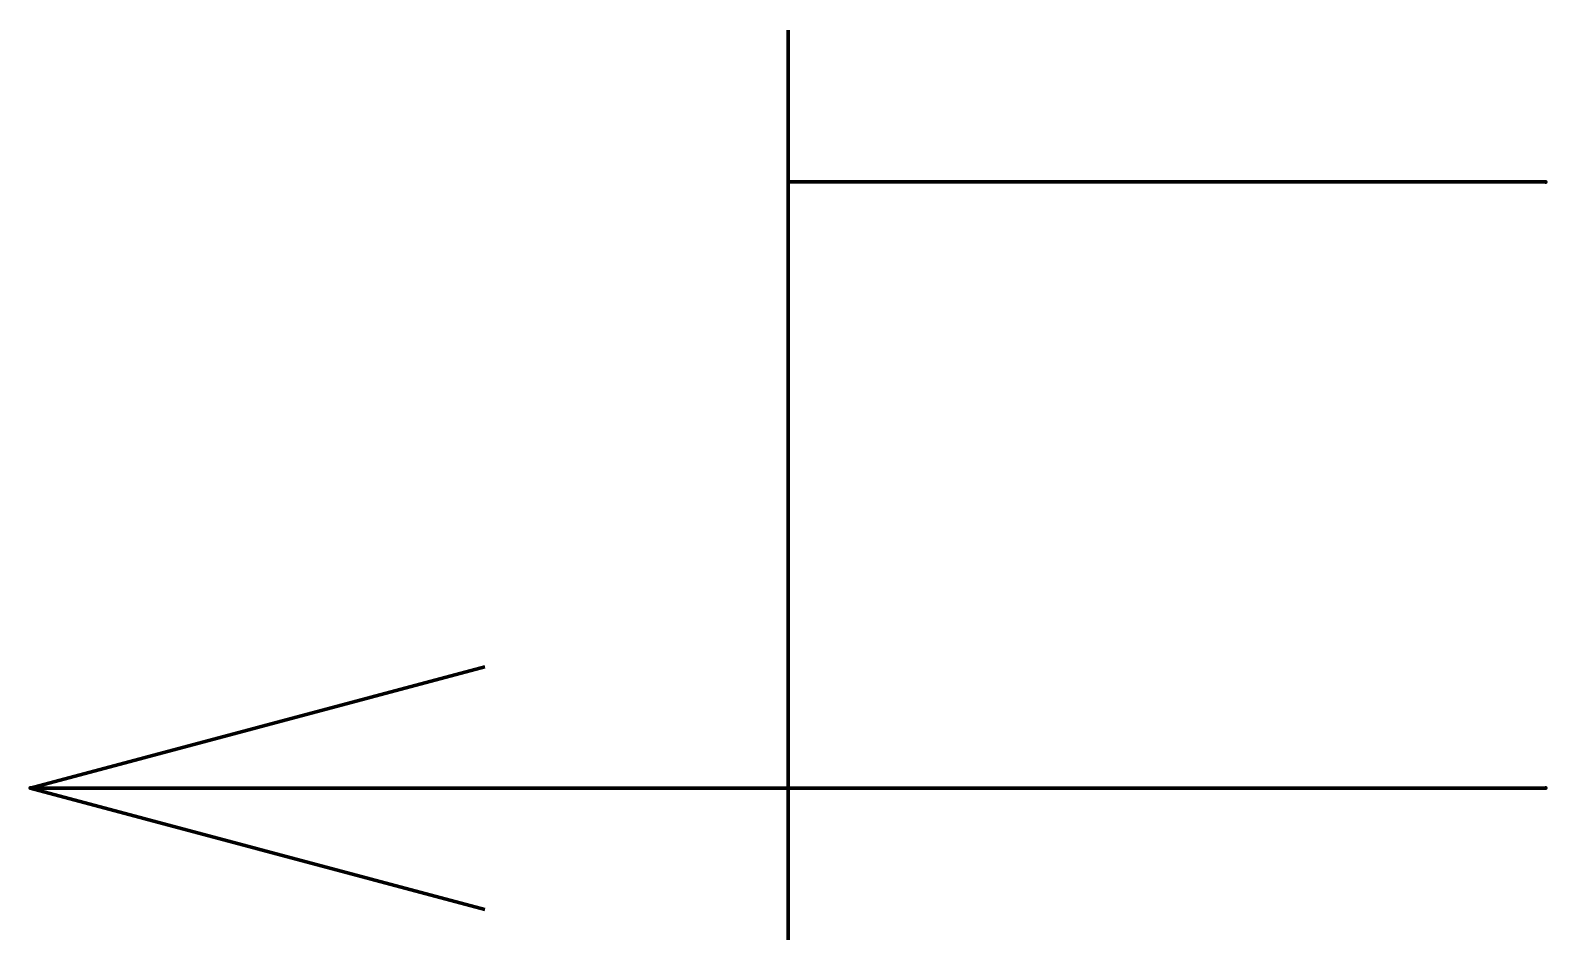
# Model space of a CAD drawing. Header units: millimetres. Extents: x 0 to 10, y -1 to 5.
import ezdxf

# ---------------------------------------------------------------- set-up
doc = ezdxf.new("R2010")
doc.units = ezdxf.units.MM
doc.layers.get('0').update_dxf_attribs({"linetype": 'CONTINUOUS', "lineweight": 0})

msp = doc.modelspace()

# ---------------------------------------------------------------- linework, layer by layer
at = {"color": 7, "linetype": 'CONTINUOUS', "lineweight": 70}
for p, q in [((5, 5), (5, -1)), ((10, 4), (5, 4)), ((3, 0.8), (0, 0)), ((10, 0), (0, 0)), ((0, 0), (3, -0.8))]:
    msp.add_line(p, q, dxfattribs=at)
for p in [(10, 4), (0, 0), (10, 0)]:
    msp.add_point(p, dxfattribs=at)

doc.saveas('drawing.dxf')
